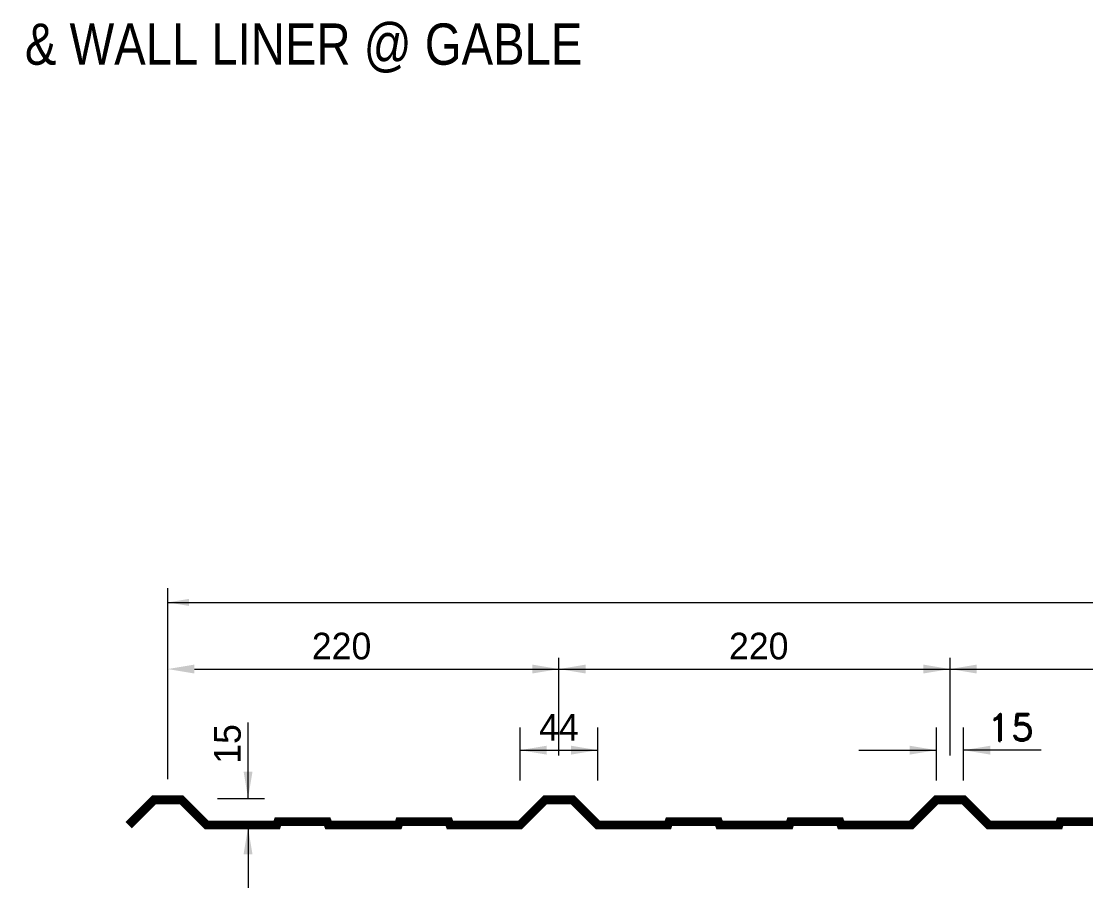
# Model space of a CAD drawing. Header units: millimetres. Extents: x 0 to 2669304, y -3314102 to 0.
# Drawn here: x 2488947 to 2496820, y -3289902 to -3283491 of the extents above; entities that cross this region are included whole.
import ezdxf

# ---------------------------------------------------------------- set-up
doc = ezdxf.new("R2010")
doc.units = ezdxf.units.MM
doc.header["$LTSCALE"] = 0.4
doc.header["$MEASUREMENT"] = 0
for name, color, linetype, lineweight in [('AllTrims', 11, 'Continuous', 9), ('Dimensions', 5, 'Continuous', 0), ('TEXT', 7, 'Continuous', 13)]:
    doc.layers.add(name, color=color, linetype=linetype, lineweight=lineweight)
doc.styles.add('DTITLE', font='f2.shx')
doc.styles.add('ROMAND', font='romand.shx')
doc.styles.get("Standard").update_dxf_attribs({"font": 'ARIALN.TTF'})

msp = doc.modelspace()

# ---------------------------------------------------------------- linework, layer by layer
at = {"layer": 'AllTrims', "color": 4, "lineweight": 9, "const_width": 65.835}
msp.add_lwpolyline([(2489741.7684, -3289439.6209), (2489929.6237, -3289251.7656), (2490132.2783, -3289251.7656), (2490318.208, -3289437.6954), (2490836.7704, -3289437.6954), (2490845.7636, -3289412.9867), (2491209.9452, -3289412.9867), (2491218.9384, -3289437.6954), (2491735.6206, -3289437.6954), (2491744.6138, -3289412.9867), (2492108.7954, -3289412.9867), (2492117.7886, -3289437.6954), (2492636.351, -3289437.6954), (2492822.2807, -3289251.7656), (2493024.9353, -3289251.7656), (2493210.8651, -3289437.6954), (2493729.4274, -3289437.6954), (2493738.4206, -3289412.9867), (2494102.6022, -3289412.9867), (2494111.5954, -3289437.6954), (2494628.2776, -3289437.6954), (2494637.2708, -3289412.9867), (2495001.4524, -3289412.9867), (2495010.4456, -3289437.6954), (2495529.008, -3289437.6954), (2495714.9378, -3289251.7656), (2495917.5923, -3289251.7656), (2496103.5221, -3289437.6954), (2496622.0844, -3289437.6954), (2496631.0777, -3289412.9867), (2496995.2592, -3289412.9867)], dxfattribs=at)
at = {"layer": 'Dimensions', "lineweight": 9}
for p, q in [((2490030.951, -3289099.8768), (2490030.951, -3287685.0169)), ((2490030.951, -3288770.6075), (2490030.951, -3287725.3065)), ((2490030.951, -3287791.0487), (2504336.4548, -3287791.0487)), ((2492923.608, -3288923.0546), (2492923.608, -3288202.1805)), ((2495816.265, -3288923.0546), (2495816.265, -3288202.1805)), ((2490228.1776, -3288284.1375), (2501601.5791, -3288284.1375)), ((2490624.521, -3289241.2975), (2490624.521, -3288678.6354)), ((2492636.351, -3289108.9843), (2492636.351, -3288715.475)), ((2493210.8651, -3289108.9843), (2493210.8651, -3288715.475)), ((2495715.4844, -3289108.9843), (2495715.4844, -3288715.475)), ((2495917.0457, -3289108.9843), (2495917.0457, -3288715.475)), ((2492636.351, -3288884.1776), (2493210.8651, -3288884.1776)), ((2495140.9703, -3288884.1776), (2495715.4844, -3288884.1776)), ((2496491.5598, -3288884.1776), (2495917.0457, -3288884.1776)), ((2490398.8865, -3289241.2975), (2490746.5798, -3289241.2975)), ((2490624.521, -3289456.5825), (2490624.521, -3289902.0381))]:
    msp.add_line(p, q, dxfattribs=at)
for points in [[(2490188.7323, -3287764.7518), (2490188.7323, -3287817.3456), (2490030.951, -3287791.0487)], [(2490228.1776, -3288251.2664), (2490228.1776, -3288317.0086), (2490030.951, -3288284.1375)], [(2492726.3814, -3288251.2664), (2492726.3814, -3288317.0086), (2492923.608, -3288284.1375)], [(2493120.8346, -3288251.2664), (2493120.8346, -3288317.0086), (2492923.608, -3288284.1375)], [(2495619.0384, -3288251.2664), (2495619.0384, -3288317.0086), (2495816.265, -3288284.1375)], [(2496013.4917, -3288251.2664), (2496013.4917, -3288317.0086), (2495816.265, -3288284.1375)], [(2492833.5776, -3288851.3065), (2492833.5776, -3288917.0487), (2492636.351, -3288884.1776)], [(2493013.6384, -3288851.3065), (2493013.6384, -3288917.0487), (2493210.8651, -3288884.1776)], [(2495518.2578, -3288851.3065), (2495518.2578, -3288917.0487), (2495715.4844, -3288884.1776)], [(2496114.2723, -3288851.3065), (2496114.2723, -3288917.0487), (2495917.0457, -3288884.1776)], [(2490591.6499, -3289044.0709), (2490657.3921, -3289044.0709), (2490624.521, -3289241.2975)], [(2490591.6499, -3289653.8091), (2490657.3921, -3289653.8091), (2490624.521, -3289456.5825)]]:
    msp.add_solid(points, dxfattribs=at)

# ---------------------------------------------------------------- texts
at = {"color": 2, "lineweight": 9, "insert": (2487867.3572, -3283690.7441), "char_height": 305.145509, "width": 8806.344887, "attachment_point": 4}
msp.add_mtext('\\A1;ROOF & WALL LINER @ GABLE', dxfattribs=at)
at = {"layer": 'Dimensions', "lineweight": 9, "char_height": 197.22662, "attachment_point": 5, "style": 'DTITLE'}
for s, insert in [('\\A1;220', (2491316.2833, -3288115.2785)), ('\\A1;220', (2494401.7737, -3288115.2785)), ('\\A1;44', (2492923.608, -3288715.3186))]:
    msp.add_mtext(s, dxfattribs=dict(at, insert=insert))
at = {"layer": 'Dimensions', "lineweight": 9, "insert": (2490472.946, -3288838.5198), "char_height": 197.22662, "attachment_point": 5, "rotation": 90, "style": 'DTITLE'}
msp.add_mtext('\\A1;15', dxfattribs=at)
at = {"layer": 'TEXT', "lineweight": 9, "insert": (2496266.1245, -3288715.3186), "char_height": 200.11032, "attachment_point": 5, "style": 'ROMAND'}
msp.add_mtext('\\A1;15', dxfattribs=at)

doc.saveas('drawing.dxf')
